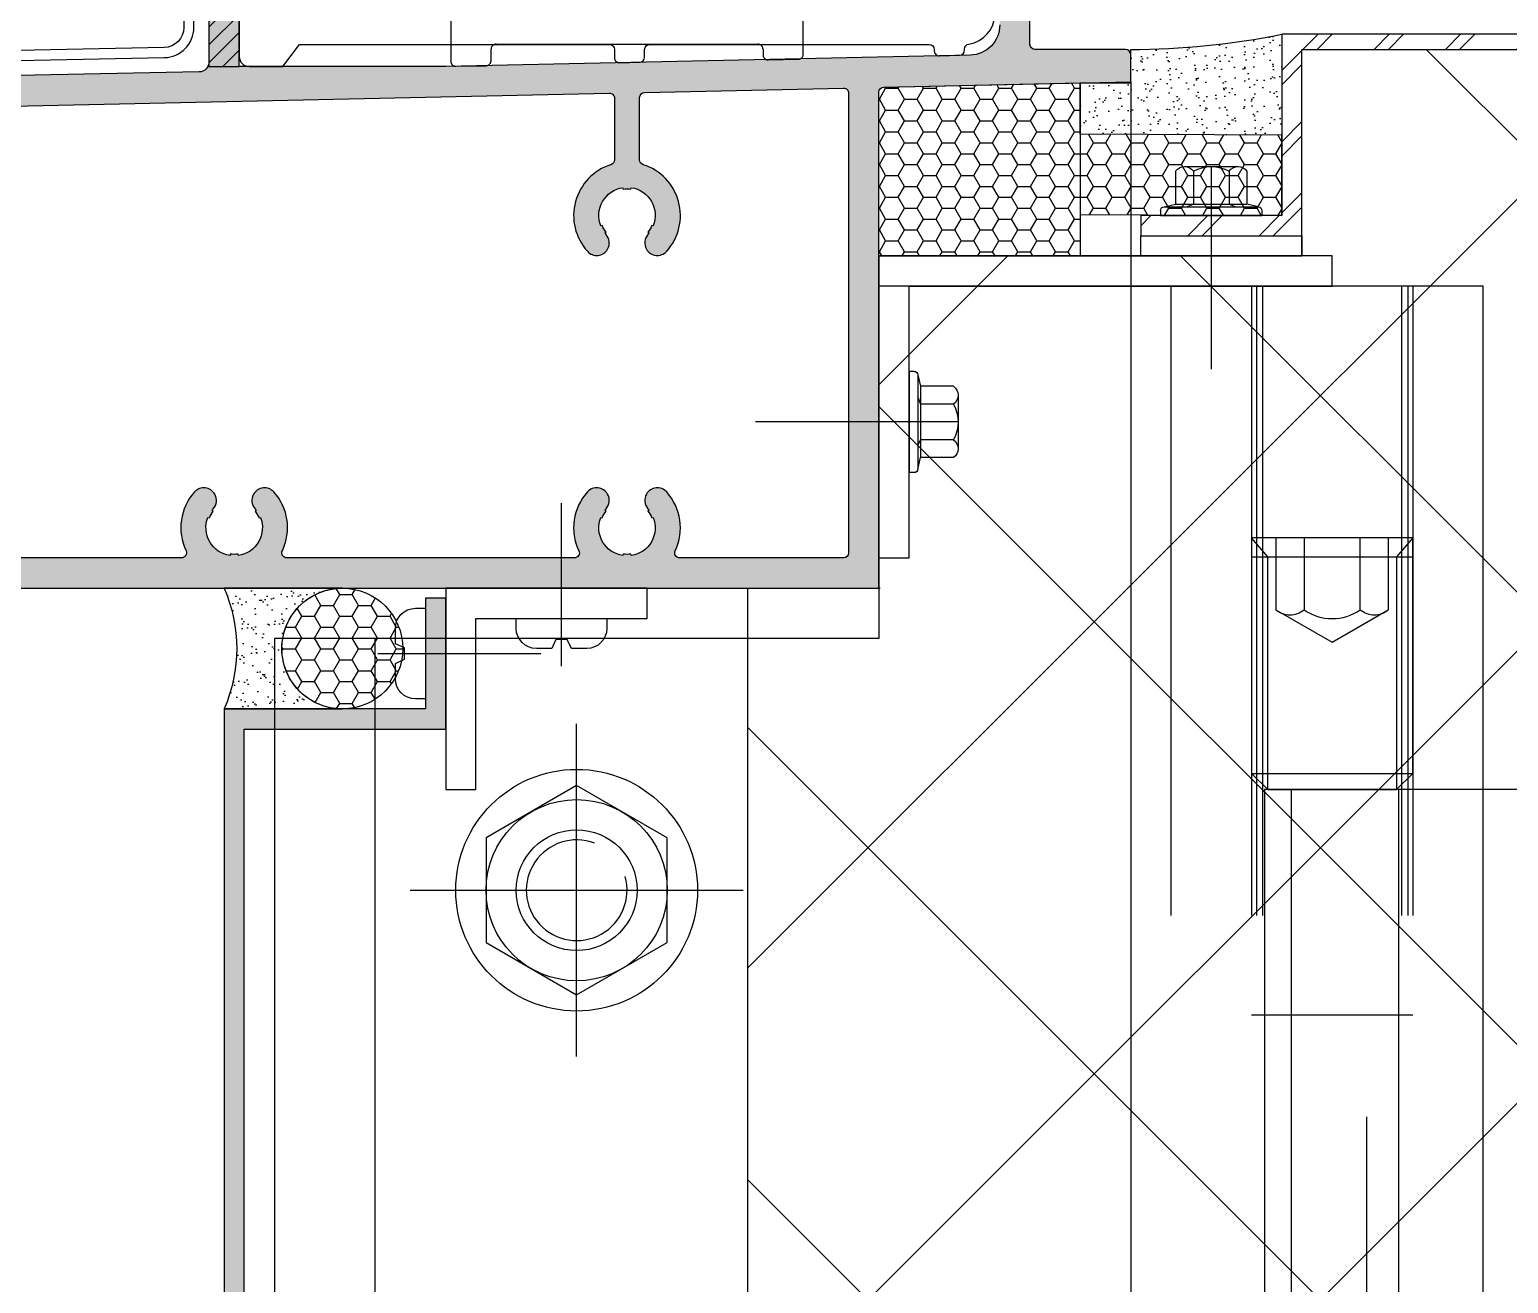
# Model space of a CAD drawing. Header units: millimetres. Extents: x 12351878 to 12381578, y 696206 to 738256.
# Drawn here: x 12366425.2 to 12366572, y 703759.4 to 703884 of the extents above; entities that cross this region are included whole.
import ezdxf

# ---------------------------------------------------------------- set-up
doc = ezdxf.new("R2010")
doc.units = ezdxf.units.MM
doc.header["$LTSCALE"] = 1000
for name, pattern in [('CENTER', [50.800000000000004, 31.75, -6.35, 6.35, -6.35]), ('CENTER2', [28.575000000000003, 19.05, -3.175, 3.175, -3.175]), ('DOT2', [0.125, 0, -0.125]), ('HIDDEN', [0.125, 0.0625, -0.0625])]:
    doc.linetypes.add(name, pattern=pattern)
for name, color, linetype in [('ALUM', 1, 'Continuous'), ('ELASTOMER', 6, 'Continuous'), ('ELASTOMER-V', 241, 'Continuous'), ('EXTRUSION-V', 141, 'Continuous'), ('EXTRUSION1', 4, 'Continuous'), ('EXTRUSION2', 133, 'Continuous'), ('FASTENER', 191, 'Continuous'), ('GRID', 8, 'CENTER'), ('INSUL', 8, 'HIDDEN'), ('SILICONE', 8, 'Continuous'), ('STEEL', 3, 'Continuous'), ('STEEL-V', 71, 'Continuous'), ('SYMBOL', 7, 'Continuous'), ('型材断面填充', 254, 'Continuous'), ('铝板断面填充', 14, 'Continuous')]:
    doc.layers.add(name, color=color, linetype=linetype)
pattern_1 = [(0, (-32889.20458226278, 32354.46443562792), (1.875, 1.082531754730548), [1.25, -2.5]), (120, (-32889.20458226278, 32354.46443562792), (-1.875, 1.082531754730549), [1.249999999999994, -2.499999999999987]), (59.99999999999999, (-32889.20458226278, 32354.46443562792), (4.163336342344337e-16, 2.165063509461097), [-2.5, 1.25])]

# ---------------------------------------------------------------- blocks, each defined once
blk = doc.blocks.new('*U133')
at = {"linetype": 'CENTER2', "ltscale": 0.5}
blk.add_line((0, 5.682552812322683), (0, -13.72271173098998), dxfattribs=at)
at = {"color": 0, "linetype": 'ByBlock'}
blk.add_lwpolyline([(-0.6749999999992724, 2.506874680595502), (-1.174999999999272, 3.599999999998545), (-2.999999999998181, 3.600000000002183, 0.4142135623730951), (-5.399999999999636, 1.200000000000728), (-5.399999999999636, 0), (5.399999999999636, 0), (5.400000000001455, 1.19999999999709, 0.4142135623730951), (3.000000000001819, 3.599999999998545), (1.174999999999272, 3.599999999998545), (0.6749999999992724, 2.506874680595502)], format="xyb", close=True, dxfattribs=at)
blk = doc.blocks.new('*U81')
at = {"layer": 'ELASTOMER-V', "linetype": 'ByBlock'}
h = blk.add_hatch(dxfattribs=at)
h.set_pattern_fill('HONEY', color=256, scale=10, angle=90.00000000002557, style=0)
h.set_pattern_definition([(90, (777.9763210752899, -18948.4054980909), (-1.082531754731385, 1.874999999999516), [1.25, -2.5]), (210.0000000000255, (777.9763210752899, -18948.4054980909), (-1.082531754729711, -1.875000000000482), [1.249999999999997, -2.499999999999994]), (150.0000000000255, (777.9763210752899, -18948.4054980909), (-2.165063509461096, -9.662e-13), [-2.5, 1.25])])
edge = h.paths.add_edge_path()
edge.add_arc((6.00000064651249, 11.73395076351153), 5.999999344334356, 0, 360)
at = {"layer": 'SILICONE'}
h = blk.add_hatch(dxfattribs=at)
h.set_pattern_fill('AR-SAND', color=256, angle=90.00000000002557, style=0)
h.set_pattern_definition([(127.5000000000256, (777.9763210752899, -18948.4054980909), (-1.92682376901313, -0.0629933581104684), [0, -1.52, 0, -1.7, 0, -1.625]), (97.50000000002554, (777.9763210752899, -18948.4054980909), (-2.82214606523053, 1.769776705266466), [0, -0.82, 0, -1.369999999999999, 0, -0.525]), (57.50000000002556, (777.9763210752899, -18949.63549809088), (-0.0056590535383553, 3.114141861751492), [0, -0.4999999999999977, 0, -1.79999999999999, 0, -2.34999999999998]), (47.50000000002557, (777.9763210752899, -18949.63549809088), (-0.8776755649355914, 3.006126604571902), [0, -0.25, 0, -1.179999999999999, 0, -1.35])])
edge = h.paths.add_edge_path()
edge.add_line((-1.223408617079258e-06, 11.73395025841455), (0, 0))
edge.add_arc((5.999999995414328, -13.71720165333131), 14.97202795693112, 66.37509497301721, 113.62490502698279, ccw=False)
edge.add_line((11.99999999082866, 0), (11.9999999908614, 11.73395126860851))
edge.add_arc((6.000000646510671, 11.73395076350608), 5.999999344350748, -179.99999517673064, 4.8233733878078056e-06, ccw=False)
at = {"layer": '铝板断面填充', "linetype": 'ByBlock'}
h = blk.add_hatch(color=256, dxfattribs=at)
h.dxf.hatch_style = 1
h.paths.add_polyline_path([(395.0000030367768, 1.999999999867278), (369.1821183349924, 1.999999999852726), (13.99999999082866, 2), (13.9999999908614, 22), (0.9999999908613972, 22), (0.9999999908613972, 19.99999999999272), (11.9999999908614, 19.99999999999272), (11.99999999082866, 0), (369.1821183349924, -1.472738861225766e-10), (395.0000030367768, -1.399979285083932e-10)])
at = {"layer": 'ALUM'}
blk.add_lwpolyline([(395.0000030367768, 1.999999999867278), (369.1821183349924, 1.999999999852726), (13.99999999082866, 2), (13.9999999908614, 22), (0.9999999908613972, 22), (0.9999999908613972, 19.99999999999272), (11.9999999908614, 19.99999999999272), (11.99999999082866, 0), (369.1821183349924, -1.472738861225766e-10), (395.0000030367768, -1.399979285083932e-10)], close=True, dxfattribs=at)
at = {"layer": 'ELASTOMER'}
blk.add_circle((6.00000064651249, 11.73395076351153), 5.999999344334356, dxfattribs=at)
at = {"layer": 'EXTRUSION2'}
blk.add_lwpolyline([(-9.138602763414383e-09, 42), (-9.138602763414383e-09, 22), (19.9999999908614, 22), (19.9999999908614, 25), (2.999999990861397, 25), (2.999999990861397, 42)], close=True, dxfattribs=at)
at = {"layer": 'SILICONE'}
blk.add_lwpolyline([(-1.223408617079258e-06, 11.73395025841455), (0, 0), (0, 0, -0.2091377174264752), (11.99999999082866, 0), (11.9999999908614, 11.73395126860851, -1.000000000000909), (1.302159944316372e-06, 11.73395025841455)], format="xyb", dxfattribs=at)
at = {"layer": 'FASTENER', "xscale": -0.8333333333333337, "yscale": 0.8333333333333337, "zscale": 0.8333333333333337}
for p, rotation in [((2.999999990861397, 33.5), 269.9999999999745), ((6.499999990861397, 19.99999999999272), 180)]:
    blk.add_blockref('*U133', p, dxfattribs=dict(at, rotation=rotation))
blk = doc.blocks.new('M12.1')
at = {"color": 0, "linetype": 'ByBlock'}
blk.add_lwpolyline([(-5.196152422706632, 9), (-10.39230484541326, 0), (-5.196152422706632, -9), (5.196152422706632, -9), (10.39230484541326, 0), (5.196152422706632, 9)], close=True, dxfattribs=at)
for radius in [12, 9, 6]:
    blk.add_circle((0, 0), radius, dxfattribs=at)
at = {"color": 0, "linetype": 'HIDDEN'}
blk.add_arc((0, 0), 5, 159.3075460409474, 105.8058958902969, dxfattribs=at)
blk = doc.blocks.new('M16x25紧定螺钉')
at = {"color": 0, "linetype": 'HIDDEN'}
for p, q in [((-6.400001007872561, 23.09319395154671), (-8.000001259849341, 25)), ((8.000001259841156, 25), (-8.000001259849341, 25)), ((-5.574803149602303, 25), (-5.574803149602303, 17.85669291339218)), ((5.57480315180419, 25), (5.57480315180419, 17.85669291466911)), ((8.000001259841156, 25), (6.400001010075357, 23.09319395154671)), ((-8.000001259849341, 23.09319395154671), (8.000001259841156, 23.09319395154671)), ((-6.400001007872561, 0), (-6.400001007872561, 23.09319395154671)), ((6.400001010075357, 23.09319395154671), (6.400001007872561, 0))]:
    blk.add_line(p, q, dxfattribs=at)
at = {"color": 0, "linetype": 'ByBlock'}
for p, q in [((-8.000001259849341, 25), (-8.000001259849341, 1.60000025197769)), ((8.000001262013939, 1.60000025197769), (8.000001259841156, 25)), ((8.000001259841156, 1.60000025197769), (8.000001259841156, 25)), ((-8.000001259849341, 1.60000025197769), (8.000001262013939, 1.60000025197769)), ((-8.000001259849341, 1.60000025197769), (-6.400001007872561, 0)), ((6.400001007872561, 0), (8.000001259841156, 1.60000025197769)), ((-6.400001007872561, 0), (6.400001007872561, 0))]:
    blk.add_line(p, q, dxfattribs=at)
at = {"color": 0, "linetype": 'HIDDEN'}
blk.add_lwpolyline([(-2.787401574791147, 25), (-2.787401574829346, 17.85669291335762, -0.3617968702112095), (-5.574803149602303, 17.85669291339218), (-9.094947017729282e-12, 14.63807881429057), (5.57480315180419, 17.85669291466911, -0.3617968702112239), (2.787401577032142, 17.85669291335762), (2.787401574831165, 25)], format="xyb", dxfattribs=at)
blk.add_arc((1.129592419601977e-09, 21.78119709906059), 4.813661875220047, 234.6155078824984, 305.3844921162871, dxfattribs=at)
blk = doc.blocks.new('20221207-AZM03')
at = {"layer": 'EXTRUSION-V', "linetype": 'HIDDEN'}
for p, q in [((-99.99991445196792, 124.9999999999782, -3.897280540496723e-05), (-99.99913865236158, -80.00000000001455, 0.0005034949575291102)), ((-95.99913865241979, 124.9999999999782, -0.008371110168176342), (-95.99913865236158, -80.00000000001455, 0.0005034949575291102)), ((-88.00000791467028, 124.9999999999782, -0.008874669647031644), (-88.00000791467028, 52.59592648219405, -0.008874669647031644)), ((-87.50000791467028, 124.9999999999782, -0.008874669647031644), (-87.50000791467028, 52.59592648219405, -0.008874669647031644)), ((-86.90000665484695, 124.9999999999782, -0.008874605125705452), (-86.90000665478874, -80.00000000001455)), ((-73.10000665485859, 124.9999999999782, -0.008874605125705452), (-73.10000665480038, -80.00000000000728)), ((-72.50000539497705, 124.9999999999782, -0.008874669647031644), (-72.50000539497705, 52.59592648219405, -0.008874669647031644)), ((-72.00000539497705, 124.9999999999782, -0.008874669647031644), (-72.00000539497705, 52.59592648219405, -0.008874669647031644)), ((-84.06605242144724, 74.99999999997817), (-84.06605242144724, -20.00000000002183)), ((-76.54938735700853, -20.00000000002183), (-76.54938735700853, 74.99999999997817)), ((-73.39938735698524, 74.99999999997817), (-73.39938735698524, -20.00000000002183)), ((-72.00000539497705, 52.59592648219405, -0.008874605125705452), (-88.00000791467028, 52.59592648219405, -0.008874609561551011))]:
    blk.add_line(p, q, dxfattribs=at)
at = {"layer": 'EXTRUSION2'}
blk.add_line((-175.0000066503708, -80.00297596374003), (-175.0000066503708, 90.00000677529897), dxfattribs=at)
blk.add_lwpolyline([(-125.0140091272988, 124.9999999999782), (-125.0140091272988, 90.00000677529897), (-185.0000066503708, 90.00000677529897), (-185.0000066503708, -80.00297596374003), (-65.00000665045809, -80.00000000000728), (-65.0000066505163, 124.9999999999782)], close=True, dxfattribs=at)
at = {"layer": 'EXTRUSION2', "elevation": 0.008874605125705448}
blk.add_lwpolyline([(13.49999334916356, 24.00000000181171), (13.49999334922177, 74.99999999997817), (-86.69938735709002, 74.99999999997817), (-86.69938735709002, -20.00000000002183), (-47.9573183406319, -20.00000000002183), (-45.95731833632453, -17.99999999571446), (-44.9573183406319, -17.00000000002183), (-44.9573183406319, 35.99999999997817, -0.9999999999999999), (-26.9573183406319, 35.99999999997817), (-26.9573183406319, 24.00000000184082), (-23.9573183406319, 21.00000000184082), (10.49999334919266, 21.00000000184082)], format="xyb", close=True, dxfattribs=at)
at = {"layer": 'GRID'}
for p, q in [((-155.0000066503853, 48.4707083961257), (-155.0000066503708, 81.52930515441403)), ((-171.5293050295295, 65.00000677526987), (-138.4707082712412, 65.00000677526987))]:
    blk.add_line(p, q, dxfattribs=at)
at = {"layer": 'FASTENER'}
blk.add_blockref('M16x25紧定螺钉', (-80.00000665050175, 74.99999999997817), dxfattribs=at)
at = {"layer": 'FASTENER', "rotation": 270}
blk.add_blockref('M12.1', (-155.0000066503708, 65.00000677526987), dxfattribs=at)
blk = doc.blocks.new('*U74')
at = {"linetype": 'ByBlock', "lineweight": -2}
for p, q in [((2.657142857144208, 4.857142857152212), (-2.657142857144208, 4.857142857152212)), ((-3.542857142858338, 4.400000000008731), (-3.542857142858338, 1.14285714286234)), ((-1.77142857142826, 4.400000000008731), (-1.77142857142826, 1.14285714286234)), ((1.77142857142826, 4.400000000008731), (1.77142857142826, 1.14285714286234)), ((3.542857142858338, 4.400000000008731), (3.542857142858338, 1.14285714286234)), ((-5.028571428571013, 0.5142857142927824), (-5.028571428571013, 7.275957614183426e-12)), ((5.028571428571013, 7.275957614183426e-12), (-5.028571428571013, 7.275957614183426e-12)), ((-4.685714285715221, 0.857142857152212), (-3.542857142858338, 1.14285714286234)), ((4.685714285715221, 0.857142857152212), (-4.685714285715221, 0.857142857152212)), ((3.542857142858338, 1.14285714286234), (-3.542857142858338, 1.14285714286234)), ((-2.332922000361577, 0.857142857152212), (-1.77142857142826, 1.14285714286234)), ((2.458636286075489, 0.857142857152212), (1.77142857142826, 1.14285714286234)), ((4.685714285715221, 0.857142857152212), (3.542857142858338, 1.14285714286234)), ((5.028571428571013, 0.5142857142927824), (5.028571428571013, 7.275957614183426e-12))]:
    blk.add_line(p, q, dxfattribs=at)
for centre, radius, start, end in [((-2.657142857144208, 3.770535714291327), 1.086607142857136, 35.40085557752613, 144.5991444224739), ((0, 1.196428571434808), 3.660714285714072, 61.05941179989344, 118.9405882001066), ((2.657142857144208, 3.770535714291327), 1.086607142857129, 35.40085557752613, 144.5991444224739), ((-4.685714285715221, 0.5142857142927824), 0.3428571428571428, 90, 180), ((4.685714285715221, 0.5142857142927824), 0.3428571428571428, 0, 90)]:
    blk.add_arc(centre, radius, start, end, dxfattribs=at)
at = {"layer": 'GRID', "ltscale": 0.5}
blk.add_line((0, 4.857142857159488), (0, -15.2504499456628), dxfattribs=at)
blk = doc.blocks.new('20211011-LC14')
at = {"layer": '型材断面填充', "linetype": 'ByBlock'}
h = blk.add_hatch(color=256, dxfattribs=at)
edge = h.paths.add_edge_path()
edge.add_line((45.5, -59.99999322282019), (174.9999933493964, -59.99999322470103))
edge.add_line((174.9999933493964, -59.99999322470103), (174.9999933493964, -10.75173527537845))
edge.add_arc((175.4999933493933, -10.75173527537425), 0.499999999996902, 91.24989143565108, 180.000000000481, ccw=False)
edge.add_line((175.4890868540533, -10.2518542411708), (199.9999933496438, -9.717070824521215))
edge.add_line((199.9999933496438, -9.717070824521215), (199.9999933496438, -7))
edge.add_arc((199.4999933496438, -7), 0.5, 0, 90)
edge.add_line((199.4999933496438, -6.5), (190.4999933493964, -6.5))
edge.add_arc((190.4999933493964, -6), 0.5, 180, 270, ccw=False)
edge.add_line((189.9999933493964, -6), (189.9999933493964, 30.50758648334886))
edge.add_arc((188.9999933493831, 30.5075864833463), 1.000000000013301, 1.467635152195004e-10, 52.43140797121713)
edge.add_line((189.6097041102403, 31.30021047246191), (183.7695821635789, 35.79261196990774))
edge.add_arc((183.1598714027308, 34.99998798080215), 0.9999999999998032, 52.43140797127979, 90.00000000017589)
edge.add_line((183.1598714027277, 35.99998798080196), (176.9999933493964, 35.99998798078741))
edge.add_arc((176.9999933493964, 35.49998798078741), 0.5, 90, 180)
edge.add_line((176.4999933493964, 35.49998798078741), (176.4999933493964, 34.99998798078741))
edge.add_arc((176.9999933493964, 34.99998798078741), 0.5, 180, 270)
edge.add_line((176.9999933493964, 34.49998798078741), (177.9999933493964, 34.49998798078741))
edge.add_line((177.9999933493964, 34.49998798078741), (177.9999933493964, 32.99998798078741))
edge.add_arc((178.9999933493971, 32.99998798078676), 1.000000000000739, 179.9999999999625, 277.4377230727216)
edge.add_arc((179.1999933494058, 32.29998798077687), 0.2999999999905972, 256.3982532902521, 359.9999999997897)
edge.add_line((179.4999933493964, 32.29998798077577), (179.4999933493964, 33.99998798078741))
edge.add_line((179.4999933493964, 33.99998798078741), (181.4999933493964, 33.99998798078741))
edge.add_line((181.4999933493964, 33.99998798078741), (181.4999933493964, 23.99998798078741))
edge.add_line((181.4999933493964, 23.99998798078741), (179.4999933493964, 23.99998798078741))
edge.add_line((179.4999933493964, 23.99998798078741), (179.4999933493964, 25.69998798080633))
edge.add_arc((179.1999933494009, 25.69998798080624), 0.2999999999955207, 1.628443996933635e-11, 103.601746708554)
edge.add_arc((178.9999933494039, 24.9999879807949), 1.000000000007517, 82.56227692772002, 180.0000000004289)
edge.add_line((177.9999933493964, 24.99998798078741), (177.9999933494109, 22.99998798082379))
edge.add_arc((178.9999933494109, 22.99998798083107), 1, 180.0000000004169, 270)
edge.add_line((178.9999933494109, 21.99998798083107), (181.4999933493964, 21.99998798083107))
edge.add_arc((181.4999933493964, 23.99998798083107), 2, 270, 360)
edge.add_line((183.4999933493964, 23.99998798083107), (183.4999933493964, 26.99998798083107))
edge.add_arc((185.2499933494255, 26.99998798082379), 1.750000000029104, 1.190869625133928e-10, 179.9999999997618, ccw=False)
edge.add_line((186.9999933494546, 26.99998798082743), (186.9999933494109, -4.064733805778815))
edge.add_arc((183.9999933494078, -4.064733805770977), 3.000000000003098, 271.2498914352225, 359.99999999985033, ccw=False)
edge.add_line((184.0654323214258, -7.064020011013781), (131.9999935747255, -8.199993224701757))
edge.add_line((131.9999935747255, -8.199993224701757), (111.50000000008, -8.199993224701757))
edge.add_line((111.50000000008, -8.199993224701757), (111.5000000000655, -1.499993224701029))
edge.add_line((111.5000000000655, -1.499993224701029), (112.5000000000509, -1.499993224701029))
edge.add_line((112.5000000000509, -1.499993224701029), (112.5000000000509, 0.5000067752989708))
edge.add_line((112.5000000000509, 0.5000067752989708), (111.5000000000655, 0.5000067752989708))
edge.add_line((111.5000000000655, 0.5000067752989708), (111.5000000000073, 31.99998798081288))
edge.add_arc((112.5000000000127, 31.99998798081106), 1.000000000005457, 89.9999999998958, 179.9999999998958, ccw=False)
edge.add_line((112.5000000000146, 32.99998798081651), (116.0000000000728, 32.99998798080196))
edge.add_arc((116.0000000000709, 31.99998798080742), 0.999999999994543, 7.294715942407493e-10, 89.9999999998958, ccw=False)
edge.add_line((117.0000000000655, 31.99998798082015), (117.000000000211, 23.99998798068555))
edge.add_arc((119.0000000001164, 23.99998798072193), 1.999999999905413, 180.0000000010422, 270)
edge.add_line((119.0000000001164, 21.99998798081651), (124.0000000000655, 21.99998798081651))
edge.add_arc((124.0000000000655, 22.99998798081651), 1, 270, 360.0000000016676)
edge.add_line((125.0000000000655, 22.99998798084562), (125.0000000000073, 24.99998798084562))
edge.add_arc((124.0000000000056, 24.99998798081435), 1.000000000001677, 1.791695507596476e-09, 97.4377230638316)
edge.add_arc((123.8000000000534, 25.69998798087149), 0.2999999999879551, 76.39825327102172, 179.9999999999389)
edge.add_line((123.5000000000655, 25.69998798087181), (123.5000000000655, 23.99998798080196))
edge.add_line((123.5000000000655, 23.99998798080196), (120.0000000001237, 23.99998798080196))
edge.add_line((120.0000000001237, 23.99998798080196), (120.0000000000655, 33.99998798080196))
edge.add_line((120.0000000000655, 33.99998798080196), (123.5000000000073, 33.99998798081651))
edge.add_line((123.5000000000073, 33.99998798081651), (123.4999999998909, 32.2999879808267))
edge.add_arc((123.7999999998824, 32.2999879808081), 0.2999999999915417, 179.9999999964473, 283.6017467767163)
edge.add_arc((124.0000000001817, 32.99998798072946), 0.9999999998255769, 262.56227692888, 360.0000000041538)
edge.add_line((125.0000000000073, 32.99998798080196), (124.9999999998618, 34.99998798088927))
edge.add_arc((123.9999999998563, 34.99998798081106), 1.000000000005457, 4.481477879469995e-09, 90.00000000010422)
edge.add_line((123.9999999998545, 35.99998798081651), (103.5000000000218, 35.99998798077286))
edge.add_arc((103.5000000000218, 35.49998798077286), 0.5, 90, 180)
edge.add_line((103.0000000000218, 35.49998798077286), (103.0000000000218, 34.99998798077286))
edge.add_arc((103.5000000000218, 34.99998798077286), 0.5, 180, 270)
edge.add_line((103.5000000000218, 34.49998798077286), (105.0000000000218, 34.49998798077286))
edge.add_line((105.0000000000218, 34.49998798077286), (105.0000000000218, 32.99998798077286))
edge.add_arc((106.0000000000212, 32.99998798077345), 0.9999999999993321, 180.0000000000338, 277.4377230715521)
edge.add_arc((106.2000000000048, 32.29998798079065), 0.3000000000170459, 256.3982532923818, 359.9999999999375)
edge.add_line((106.5000000000218, 32.29998798079032), (106.5000000000218, 33.99998798077286))
edge.add_line((106.5000000000218, 33.99998798077286), (108.5000000000218, 33.99998798077286))
edge.add_line((108.5000000000218, 33.99998798077286), (108.5000000000218, 23.99998798077286))
edge.add_line((108.5000000000218, 23.99998798077286), (106.5000000000218, 23.99998798077286))
edge.add_line((106.5000000000218, 23.99998798077286), (106.5000000000218, 25.6999879807554))
edge.add_arc((106.2000000000048, 25.69998798075507), 0.3000000000170502, 6.242368654464284e-11, 103.6017467076182)
edge.add_arc((106.0000000000212, 24.99998798077227), 0.999999999999327, 82.56227692844786, 180.0000000001747)
edge.add_line((105.0000000000218, 24.99998798076922), (105.0000000000364, 19.49998798081651))
edge.add_arc((105.5000000000364, 19.49998798081651), 0.5, 180, 270)
edge.add_arc((105.5000000000364, 19.49998798081651), 0.5, 270, 360)
edge.add_line((106.0000000000364, 19.49998798081651), (106.0000000000364, 21.49998798081651))
edge.add_arc((106.5000000000364, 21.49998798081651), 0.5, 90, 180, ccw=False)
edge.add_line((106.5000000000364, 21.99998798081651), (108.0000000000655, 21.99998798081651))
edge.add_arc((108.0000000000655, 21.49998798081651), 0.5, 0, 90, ccw=False)
edge.add_line((108.5000000000655, 21.49998798081651), (108.5000000000364, -7.734300553041976))
edge.add_arc((107.5000000000354, -7.734300553039377), 1.000000000001023, 271.2498914352219, 359.9999999998511, ccw=False)
edge.add_line((107.521812990708, -8.734062621453631), (45.5, -9.999999459010724))
edge.add_line((45.5, -9.999999459010724), (45.5, -59.99999322282019))
edge = h.paths.add_edge_path(flags=16)
edge.add_arc((75.0086605792092, -51.28882775917852), 1.250000000020597, 42.02259133176598, 150.0000000000991)
edge.add_arc((75.0086605791821, -51.28882775917616), 1.249999999995949, 149.9999999995717, 222.0225913363789)
edge.add_arc((71.99999279628123, -53.99999322291674), 2.799999999960264, 38.51962426091262, 42.022591337593326, ccw=False)
edge.add_line((74.1906985014939, -52.25620180393162), (74.07333926727006, -52.34961920136993))
edge.add_arc((71.99999279602798, -53.99999322273082), 2.650000000036765, 21.480375746598384, 38.519624254696794, ccw=False)
edge.add_line((74.46593185987149, -53.02960951841305), (74.6055133162954, -52.97468213892716))
edge.add_arc((71.99999279603396, -53.99999322268626), 2.799999999996905, -81.48037574543753, 21.480375745872777, ccw=False)
edge.add_line((72.41480761086859, -56.76909572519071), (72.39258538863214, -56.62075094826287))
edge.add_arc((71.99999279604526, -53.99999322273653), 2.649999999935864, 261.4803757457741, 278.51962425422585, ccw=False)
edge.add_line((71.60740020345838, -56.62075094826287), (71.58517798122193, -56.76909572518707))
edge.add_arc((71.99999279604158, -53.99999322267825), 2.799999999999015, 158.5196242544002, 261.48037574575386, ccw=False)
edge.add_line((69.3944722757733, -52.9746821389308), (69.53405373221904, -53.02960951841669))
edge.add_arc((71.99999279606013, -53.99999322268869), 2.650000000017758, 141.4803757462408, 158.5196242543033, ccw=False)
edge.add_line((69.92664632480592, -52.34961920137357), (69.80928709058207, -52.25620180393162))
edge.add_arc((71.99999279605318, -53.99999322252565), 2.799999999918901, 137.9774086699114, 141.4803757486422, ccw=False)
edge.add_arc((68.99132501288854, -51.28882775914204), 1.249999999994295, 317.9774086670595, 389.9999999984742)
edge.add_arc((68.99132501290171, -51.28882775913509), 1.249999999979404, 29.99999999849995, 137.9774086667433)
edge.add_arc((71.99999279604319, -53.99999322270644), 5.300000000001076, 137.9774086668162, 205.5332289660821)
edge.add_arc((66.76644715375635, -56.49999322470946), 0.4999999999915714, -89.99999999988768, 25.53322896562088, ccw=False)
edge.add_line((66.76644715375733, -56.99999322470103), (49.00000241334783, -56.99999322469739))
edge.add_arc((49.00000241334965, -56.49999322469557), 0.500000000001819, 180.0000031805986, 269.99999999979156, ccw=False)
edge.add_line((48.50000241334783, -56.49999325245153), (48.50000002712477, -13.51173516875497))
edge.add_arc((49.00000002712891, -13.51173514100403), 0.5000000000041432, 91.24989143479507, 180.0000031800236, ccw=False)
edge.add_line((48.98909353179624, -13.01185410679318), (70.23908630094229, -12.54821789901325))
edge.add_arc((70.24999279627758, -13.0480989332204), 0.5000000000005079, -5.701394911739044e-11, 91.24989143510459, ccw=False)
edge.add_line((70.7499927962781, -13.0480989332209), (70.74999279626354, -17.47030064551655))
edge.add_arc((70.24999279625544, -17.47030064551039), 0.5000000000081002, 287.5611883120212, 359.99999999929446, ccw=False)
edge.add_arc((71.99999279628257, -22.99999322285714), 5.299999999996959, 107.5611883117985, 222.0225913318535)
edge.add_arc((68.99132501310666, -25.71115868633418), 1.250000000012838, 222.0225913318841, 330.0000000000674)
edge.add_arc((68.9913250131158, -25.71115868634203), 1.250000000001007, 330.0000000001693, 402.0225913373843)
edge.add_arc((71.9999927960355, -22.99999322258146), 2.799999999982575, 218.5196242607475, 222.0225913371903, ccw=False)
edge.add_line((69.80928709080035, -24.74378464157417), (69.9266463250242, -24.65036724413585))
edge.add_arc((71.99999279624363, -22.99999322282524), 2.649999999987746, 201.480375746101, 218.5196242541512, ccw=False)
edge.add_line((69.53405373243731, -23.97037692710364), (69.39447227599157, -24.02530430659317))
edge.add_arc((71.9999927962731, -22.99999322283903), 2.800000000013791, 98.51962425417378, 201.480375745628, ccw=False)
edge.add_line((71.58517798145476, -20.23089072031507), (71.60740020367666, -20.37923549724292))
edge.add_arc((71.99999279627082, -22.99999322281533), 2.649999999982505, 81.48037574576608, 98.51962425423392, ccw=False)
edge.add_line((72.39258538886497, -20.37923549724292), (72.41480761108687, -20.23089072032963))
edge.add_arc((71.9999927962941, -22.99999322282195), 2.79999999997872, -21.48037574604598, 81.48037574624772, ccw=False)
edge.add_line((74.60551331653551, -24.02530430658226), (74.46593186008977, -23.97037692710364))
edge.add_arc((71.99999279629684, -22.9999932228418), 2.649999999969225, 321.4803757458871, 338.51962425412614, ccw=False)
edge.add_line((74.07333926750289, -24.65036724413949), (74.19069850172673, -24.74378464157417))
edge.add_arc((71.99999279633695, -22.99999322260201), 2.800000000090753, 317.9774086639677, 321.48037574155217, ccw=False)
edge.add_arc((75.00866057940762, -25.71115868634458), 1.24999999999292, 137.9774086652671, 209.9999999995247)
edge.add_arc((75.00866057941116, -25.7111586863079), 1.250000000014323, 210.0000000008996, 317.9774086676779)
edge.add_arc((71.99999279623631, -22.99999322282653), 5.30000000000055, 317.9774086680007, 432.4388116882859)
edge.add_arc((73.74999279624922, -17.47030064549503), 0.4999999999856778, 180.0000000003807, 252.438811688112, ccw=False)
edge.add_line((73.24999279626354, -17.47030064549836), (73.24999279623444, -12.97173529655993))
edge.add_arc((73.74999279623313, -12.97173529655399), 0.4999999999986926, 91.24989143501801, 180.0000000006803, ccw=False)
edge.add_line((73.73908630089863, -12.47185426234864), (148.2390868541188, -10.84639969815908))
edge.add_arc((148.2499933494541, -11.34628073236622), 0.5000000000005079, -4.737898962048348e-10, 91.24989143510459, ccw=False)
edge.add_line((148.7499933494546, -11.34628073237036), (148.7499933494255, -17.47030064361024))
edge.add_arc((148.2499933494215, -17.47030064360345), 0.5000000000040075, 287.56118831167794, 359.999999999222, ccw=False)
edge.add_arc((149.9999933494436, -22.99999322094694), 5.29999999999644, 107.5611883117897, 222.0225913318623)
edge.add_arc((146.9913255662686, -25.71115868442424), 1.250000000012838, 222.0225913318841, 330.0000000000674)
edge.add_arc((146.9913255662738, -25.7111586844325), 1.250000000004232, 330.0000000002767, 402.0225913372768)
edge.add_arc((149.9999933491974, -22.99999322067152), 2.799999999982564, 218.5196242607477, 222.0225913371905, ccw=False)
edge.add_line((147.8092876439623, -24.74378463966423), (147.9266468781861, -24.65036724222591))
edge.add_arc((149.9999933494056, -22.9999932209153), 2.649999999987735, 201.4803757461011, 218.5196242541514, ccw=False)
edge.add_line((147.5340542855993, -23.9703769251937), (147.3944728291535, -24.02530430468323))
edge.add_arc((149.999993349435, -22.99999322092909), 2.800000000013778, 98.5196242541735, 201.4803757456281, ccw=False)
edge.add_line((149.5851785346167, -20.23089071840513), (149.6074007568386, -20.37923549533298))
edge.add_arc((149.9999933494328, -22.99999322090539), 2.649999999982505, 81.48037574576608, 98.51962425423392, ccw=False)
edge.add_line((150.3925859420269, -20.37923549533298), (150.4148081642488, -20.23089071841969))
edge.add_arc((149.9999933494494, -22.99999322091583), 2.799999999983478, -21.480375745923595, 81.48037574612528, ccw=False)
edge.add_line((152.6055138696975, -24.02530430467232), (152.4659324132517, -23.9703769251937))
edge.add_arc((149.9999933494619, -22.99999322093368), 2.649999999965637, 321.48037574587556, 338.5196242541379, ccw=False)
edge.add_line((152.0733398206648, -24.65036724222955), (152.1906990548887, -24.74378463966423))
edge.add_arc((149.9999933494989, -22.99999322069208), 2.800000000090753, 317.9774086639677, 321.48037574155217, ccw=False)
edge.add_arc((153.0086611325735, -25.71115868443506), 1.249999999996146, 137.9774086653744, 209.9999999994172)
edge.add_arc((153.0086611325724, -25.71115868440516), 1.250000000010084, 210.0000000006308, 317.9774086679457)
edge.add_arc((149.9999933493983, -22.99999322091659), 5.30000000000055, 317.9774086680007, 432.4388116882859)
edge.add_arc((151.7499933494112, -17.47030064358509), 0.4999999999856778, 180.0000000003807, 252.438811688112, ccw=False)
edge.add_line((151.2499933494255, -17.47030064358842), (151.2499933493818, -11.26991709568756))
edge.add_arc((151.7499933493824, -11.2699170956834), 0.5000000000005116, 91.24989143522191, 180.0000000004763, ccw=False)
edge.add_line((151.739086854046, -10.77003606147628), (171.4890868540533, -10.33912696880361))
edge.add_arc((171.499993349394, -10.8390080030125), 0.5000000000023668, 1.425064510840457e-10, 91.24989143572219, ccw=False)
edge.add_line((171.9999933493964, -10.83900800301126), (171.9999933493964, -56.49999322470103))
edge.add_arc((171.4999933493964, -56.49999322470103), 0.5, -90, 0, ccw=False)
edge.add_line((171.4999933493964, -56.99999322470103), (155.2335389911459, -56.99999322470467))
edge.add_arc((155.233538991146, -56.49999322471571), 0.4999999999889582, 154.4667710154247, 269.9999999999902, ccw=False)
edge.add_arc((149.9999933497054, -53.99999322102192), 5.299999999968824, 334.4667710152696, 402.0225913327018)
edge.add_arc((153.0086611328195, -51.28882775751473), 1.250000000010467, 42.0225913325575, 149.9999999993183)
edge.add_arc((153.0086611328168, -51.28882775747553), 1.2499999999885, 150.0000000008118, 222.0225913325261)
edge.add_arc((149.9999933497294, -53.99999322097716), 2.799999999946334, 38.519624254179575, 42.022591333125376, ccw=False)
edge.add_line((152.1906990551361, -52.25620180225815), (152.0733398209122, -52.34961919969646))
edge.add_arc((149.9999933497129, -53.99999322099028), 2.649999999961552, 21.480375745849074, 38.51962425413791, ccw=False)
edge.add_line((152.4659324134991, -53.02960951673231), (152.6055138699448, -52.97468213725369))
edge.add_arc((149.9999933497024, -53.99999322101073), 2.799999999978523, -81.48037574622481, 21.480375745975493, ccw=False)
edge.add_line((150.4148081644962, -56.76909572350269), (150.3925859422743, -56.6207509465894))
edge.add_arc((149.9999933496802, -53.99999322101699), 2.649999999982505, 261.4803757457661, 278.51962425423386, ccw=False)
edge.add_line((149.607400757086, -56.6207509465894), (149.5851785348641, -56.76909572351724))
edge.add_arc((149.9999933496824, -53.99999322100332), 2.800000000003849, 158.5196242540713, 261.48037574579723, ccw=False)
edge.add_line((147.3944728294155, -52.97468213723914), (147.5340542858467, -53.02960951672867))
edge.add_arc((149.9999933496405, -53.99999322104424), 2.649999999989733, 141.4803757448559, 158.5196242530523, ccw=False)
edge.add_line((147.9266468784481, -52.34961919969646), (147.8092876442242, -52.25620180225815))
edge.add_arc((149.999993349439, -53.99999322116994), 2.799999999916253, 137.9774086639156, 141.4803757402884, ccw=False)
edge.add_arc((146.9913255665362, -51.28882775749971), 1.249999999994314, 317.9774086626963, 390.0000000003141)
edge.add_arc((146.9913255665211, -51.28882775748836), 1.250000000001709, 29.99999999951777, 137.977408668035)
edge.add_arc((149.9999933496856, -53.99999322097142), 5.299999999981367, 137.9774086679963, 205.5332289847912)
edge.add_arc((144.766447708214, -56.49999322468714), 0.5000000000138956, -89.99999999995111, 25.53322898466388, ccw=False)
edge.add_line((144.7664477082144, -56.99999322470103), (116.2335456423025, -56.99999322470467))
edge.add_arc((116.2335456423025, -56.49999322470826), 0.4999999999964118, 154.4667710329495, 270.00000000000324, ccw=False)
edge.add_arc((111.0000000000382, -53.99999322266081), 5.299999999995034, 334.4667710335143, 402.0225913320492)
edge.add_arc((114.0086677832028, -51.28882775917175), 1.250000000011247, 42.02259133195885, 150.0000000004025)
edge.add_arc((114.0086677831805, -51.28882775917517), 1.249999999993661, 149.9999999997559, 222.0225913367588)
edge.add_arc((111.0000000002833, -53.99999322280141), 2.799999999883323, 38.51962425905418, 42.02259133573489, ccw=False)
edge.add_line((113.1907057054923, -52.25620180393526), (113.0733464712685, -52.34961920137357))
edge.add_arc((111.0000000000267, -53.99999322273427), 2.650000000036405, 21.480375746597076, 38.519624254697874, ccw=False)
edge.add_line((113.4659390638699, -53.02960951841669), (113.6055205203011, -52.9746821389308))
edge.add_arc((111.000000000036, -53.999993222687), 2.799999999999232, -81.48037574552, 21.480375745790525, ccw=False)
edge.add_line((111.414814814867, -56.76909572519435), (111.3925925926305, -56.6207509482665))
edge.add_arc((111.0000000000437, -53.99999322274017), 2.649999999935864, 261.4803757457741, 278.51962425422585, ccw=False)
edge.add_line((110.6074074074568, -56.6207509482665), (110.5851851852203, -56.76909572519071))
edge.add_arc((111.0000000000447, -53.99999322267916), 2.800000000002412, 158.5196242544876, 261.4803757456667, ccw=False)
edge.add_line((108.3944794797717, -52.97468213893444), (108.5340609362174, -53.02960951842033))
edge.add_arc((111.0000000000569, -53.99999322269142), 2.650000000015957, 141.480375746235, 158.519624254309, ccw=False)
edge.add_line((108.9266535288043, -52.34961920137721), (108.8092942945805, -52.25620180393526))
edge.add_arc((111.0000000000474, -53.99999322264162), 2.799999999985578, 137.9774086680468, 141.4803757467904, ccw=False)
edge.add_arc((107.9913322168887, -51.28882775915049), 1.249999999995207, 317.9774086673935, 389.9999999987043)
edge.add_arc((107.9913322168983, -51.28882775914105), 1.249999999982092, 29.9999999985518, 137.9774086664862)
edge.add_arc((111.0000000000454, -53.9999932227013), 5.300000000000498, 137.9774086668854, 205.5332289659723)
edge.add_arc((105.7664543577497, -56.49999322470443), 0.5000000000002403, -90.00000000097549, 25.53322896635558, ccw=False)
edge.add_line((105.7664543577412, -56.99999322470467), (77.23353843827499, -56.99999322470103))
edge.add_arc((77.23353843827094, -56.49999322471263), 0.4999999999883968, 154.4667710338029, 270.00000000046407, ccw=False)
edge.add_arc((71.9999927960307, -53.99999322263635), 5.299999999993781, 334.4667710330405, 402.0225913316526)
at = {"color": 0, "linetype": 'ByBlock'}
for points in [[(45.5, -59.99999322282019), (174.9999933493964, -59.99999322470103), (174.9999933493964, -10.75173527537845, -0.4078385165202371), (175.4890868540533, -10.2518542411708), (199.9999933496438, -9.717070824521215), (199.9999933496438, -7, 0.414213562373095), (199.4999933496438, -6.5), (190.4999933493964, -6.5, -0.414213562373095), (189.9999933493964, -6), (189.9999933493964, 30.50758648334886, 0.2328517585423637)], [(186.9999933494109, -4.064733805778815, -0.4078385165192145), (184.0654323214258, -7.064020011013781), (131.9999935747255, -8.199993224701757), (111.50000000008, -8.199993224701757), (111.5000000000655, -1.499993224701029)], [(108.5000000000655, 21.49998798081651), (108.5000000000364, -7.734300553041976, -0.4078385165192223), (107.521812990708, -8.734062621453631), (45.5, -9.999999459010724)], [(73.73908630089863, -12.47185426234864), (148.2390868541188, -10.84639969815908, -0.4206174760343683), (148.7499933494546, -11.34628073237036), (148.7499933494255, -17.47030064361024, -0.327037831582677), (148.4008554183893, -17.94699827958539, 0.5455653142526565), (146.0627243986091, -26.54793814847289, 0.5094012912303596), (148.073857321011, -26.33615868442939, 0.3250286796876126), (147.9199267338481, -24.87437922030222, -0.01528576763178903), (147.8092876439623, -24.74378463966423), (147.9266468781861, -24.65036724222591, -0.07448503858962074), (147.5340542855993, -23.9703769251937), (147.3944728291535, -24.02530430468323, -0.4821316613264804), (149.5851785346167, -20.23089071840513), (149.6074007568386, -20.37923549533298, -0.07448503859145278), (150.3925859420269, -20.37923549533298), (150.4148081642488, -20.23089071841969, -0.4821316613296772), (152.6055138696975, -24.02530430467232), (152.4659324132517, -23.9703769251937, -0.0744850385905517), (152.0733398206648, -24.65036724222955), (152.1906990548887, -24.74378463966423, -0.01528576763677143), (152.0800599649665, -24.87437922035315, 0.325028679673346), (151.92612937784, -26.33615868442212, 0.509401291225588), (153.9372623002273, -26.5479381484547, 0.5455653142538608), (151.5991312804472, -17.94699827954901, -0.3270378315835725), (151.2499933494255, -17.47030064358842), (151.2499933493818, -11.26991709568756, -0.4078385165224044), (151.739086854046, -10.77003606147628), (171.4890868540533, -10.33912696880361, -0.420617476034368), (171.9999933493964, -10.83900800301126), (171.9999933493964, -56.49999322470103, -0.414213562373095), (171.4999933493964, -56.99999322470103), (155.2335389911459, -56.99999322470467, -0.5516495923240405), (154.7823712634417, -56.28447598302228, 0.3036126777379206), (153.9372623004674, -50.45204829345676, 0.5094012912225412), (151.9261293780874, -50.66382775749662, 0.3250286796621106), (152.0800599651848, -52.12560722151829, -0.01528576764271329), (152.1906990551361, -52.25620180225815), (152.0733398209122, -52.34961919969646, -0.07448503859066721), (152.4659324134991, -53.02960951673231), (152.6055138699448, -52.97468213725369, -0.4821316613304922), (150.4148081644962, -56.76909572350269), (150.3925859422743, -56.6207509465894, -0.07448503859145283), (149.607400757086, -56.6207509465894), (149.5851785348641, -56.76909572351724, -0.4821316613279423), (147.3944728294155, -52.97468213723914), (147.5340542858467, -53.02960951672867, -0.07448503859026188), (147.9266468784481, -52.34961919969646), (147.8092876442242, -52.25620180225815, -0.01528576763148298), (147.9199267341028, -52.1256072216238, 0.3250286796905957), (148.0738573212584, -50.66382775749662, 0.5094012912321945), (146.0627243988711, -50.45204829344584, 0.3036126777348827), (145.2176154359404, -56.28447598298226, -0.5516495923243271), (144.7664477082144, -56.99999322470103), (116.2335456423025, -56.99999322470467, -0.5516495922243769), (115.7823779145256, -56.2844759831496, 0.3036126776478636), (114.93726895086, -50.45204829512295, 0.5094012912317916), (112.9261360284581, -50.66382775917373, 0.3250286796876266), (113.0800666156065, -52.12560722328999, -0.01528576763282711), (113.1907057054923, -52.25620180393526), (113.0733464712685, -52.34961920137357, -0.07448503858984246), (113.4659390638699, -53.02960951841669), (113.6055205203011, -52.9746821389308, -0.4821316613257056), (111.414814814867, -56.76909572519435), (111.3925925926305, -56.6207509482665, -0.0744850385913825), (110.6074074074568, -56.6207509482665), (110.5851851852203, -56.76909572519071, -0.4821316613249993), (108.3944794797717, -52.97468213893444), (108.5340609362174, -53.02960951842033, -0.07448503858972545), (108.9266535288043, -52.34961920137721), (108.8092942945805, -52.25620180393526, -0.01528576764183068), (108.9199333845245, -52.12560722319904, 0.3250286796601672), (109.0738639716292, -50.66382775917737, 0.5094012912289919), (107.0627310492855, -50.45204829508657, 0.3036126776504945), (106.2176220855326, -56.2844759831496, -0.5516495922259586), (105.7664543577412, -56.99999322470467), (77.23353843827499, -56.99999322470103, -0.5516495922221407)]]:
    blk.add_lwpolyline(points, format="xyb", dxfattribs=at)
blk = doc.blocks.new('gyqs07')
at = {"linetype": 'HIDDEN'}
h = blk.add_hatch(dxfattribs=at)
h.set_pattern_fill('ANSI31', color=256, scale=10, style=0)
h.set_pattern_definition([(45, (-9063.828412093222, 405.1745424205437), (-0.8838834764831842, 0.8838834764831844), [])])
h.paths.add_polyline_path([(3295.499981412664, 2722.41434648342), (3295.499981371686, 2707.37166359555), (3298.499994972721, 2707.37166359555), (3298.499967770651, 2722.414347418584)])
at = {"layer": 'ELASTOMER-V', "linetype": 'ByBlock'}
h = blk.add_hatch(dxfattribs=at)
h.set_pattern_fill('HONEY', color=256, scale=10, style=0)
h.set_pattern_definition(pattern_1)
edge = h.paths.add_edge_path()
edge.add_line((3361.999988323078, 2688.571657474735), (3361.999988323078, 2704.819921544826))
edge.add_arc((3362.499988323078, 2704.819921544869), 0.500000000007276, 91.24989143599561, 180, ccw=False)
edge.add_line((3362.489081826061, 2705.319802579004), (3381.99998819513, 2705.766412552075))
edge.add_line((3381.999988196418, 2705.766412552097), (3381.999988196418, 2688.571657474728))
edge.add_line((3381.999988196418, 2688.571657474735), (3361.999988322685, 2688.571657474735))
h = blk.add_hatch(dxfattribs=at)
h.set_pattern_fill('HONEY', color=256, scale=10, style=0)
h.set_pattern_definition(pattern_1)
h.paths.add_polyline_path([(3381.999988196418, 2692.669035013416), (3401.999988218769, 2692.571657474735), (3401.999988218769, 2700.571657474735), (3381.999988196418, 2700.669035013416)])
at = {"layer": 'INSUL', "linetype": 'ByBlock'}
h = blk.add_hatch(dxfattribs=at)
h.set_pattern_fill('ANSI37', color=256, scale=20)
h.set_pattern_definition([(45, (-12393068.00000522, -704772.9283430666), (-22.45064030267288, 22.45064030267288), []), (135, (-12393068.00000522, -704772.9283430666), (-22.45064030267288, -22.45064030267288), [])])
h.paths.add_polyline_path([(3403.999987946823, 2709.071656809887), (3511.818514244631, 2709.071656809887), (3510.500136068091, 2562.071668165387), (3485.500142719597, 2562.071668165387), (3485.500142717734, 2362.57166816527), (3349.000037217513, 2362.571668166202), (3349.000037217513, 2655.571663008071), (3361.99998813495, 2655.571663008071), (3362.000134028494, 2688.571656887303), (3403.999987946823, 2688.571656887187)])
at = {"layer": 'SILICONE', "linetype": 'ByBlock'}
h = blk.add_hatch(dxfattribs=at)
h.set_pattern_fill('AR-SAND', color=256, angle=270, style=0)
h.set_pattern_definition([(307.5, (-32889.20458226278, 32354.46443562792), (1.926823769013159, 0.0629933581096078), [0, -1.519999999999996, 0, -1.699999999999996, 0, -1.624999999999996]), (277.5, (-32889.20458226278, 32354.46443562792), (2.82214606522974, -1.769776705267728), [0, -0.82, 0, -1.37, 0, -0.525]), (237.5, (-32889.20458226278, 32355.6944356279), (0.005659053536964369, -3.114141861751495), [0, -0.5, 0, -1.8, 0, -2.35]), (227.5, (-32889.20458226278, 32355.6944356279), (0.8776755649342488, -3.006126604572294), [0, -0.2499999999999992, 0, -1.179999999999993, 0, -1.349999999999994])])
edge = h.paths.add_edge_path()
edge.add_line((3381.999988196418, 2700.669035013416), (3381.999988196418, 2705.745495083371))
edge.add_line((3381.999988196418, 2705.745495083393), (3386.999988320436, 2705.745494970106))
edge.add_line((3386.999988319352, 2705.74549497012), (3386.999988319352, 2709.071656820226))
edge.add_arc((3386.823957059532, 2786.581935227616), 77.51047829679013, 270.1301224961994, 281.2910688060278)
edge.add_line((3401.999988218769, 2710.571657474735), (3401.999988218769, 2700.571657474735))
edge.add_line((3401.999988218769, 2700.571657474735), (3381.99998819585, 2700.669035013416))
at = {"layer": 'STEEL-V', "linetype": 'ByBlock'}
h = blk.add_hatch(dxfattribs=at)
h.set_pattern_fill('Q119', color=256, scale=10, angle=315, style=0, pattern_type=2)
h.set_pattern_definition([(45, (-32887.7903687004, 32353.05022206553), (-3.535533905932737, 3.535533905932739), []), (45, (-32887.08326191828, 32352.34311528434), (-3.535533905932737, 3.535533905932739), [])])
h.paths.add_polyline_path([(3387.999988218769, 2690.571657474735), (3403.99998813495, 2690.571657474735), (3403.99998813495, 2709.071657397319), (3511.818514432758, 2709.071657397319), (3510.500136256218, 2562.571668752818), (3548.990853017196, 2562.571668752818), (3558.537880344316, 2572.828612513258), (3557.439903736115, 2573.850594590534), (3548.337809156626, 2564.071668752818), (3512.000136340037, 2564.071668752818), (3513.318514516577, 2710.571657474735), (3401.999988218769, 2710.571657474735), (3401.999988218769, 2692.571657474735), (3387.999988218769, 2692.571657474735)])
at = {"linetype": 'HIDDEN'}
blk.add_lwpolyline([(3295.499981412664, 2722.41434648342), (3295.499981371686, 2707.37166359555), (3298.499994972721, 2707.37166359555), (3298.499967770651, 2722.414347418584)], close=True, dxfattribs=at)
at = {"layer": 'ELASTOMER'}
for points in [[(3293.999990303069, 2711.261825487367), (3293.999990303069, 2736.861660456052, 0.4142135623731054), (3293.499990303069, 2737.361660456052, 0.4142135623730951), (3292.999990303069, 2736.861660456052), (3292.999990303069, 2711.261825487367, -0.4078385165202728), (3291.043616285548, 2709.262301350478), (3232.999997567385, 2708.083048852393, 1), (3233.021805368364, 2707.083524658927), (3291.065422674641, 2708.262539138086, 0.4078391582272013)], [(3361.999988323078, 2688.571657474735), (3361.999988323078, 2704.819921544869, -0.4078385165196776), (3362.489081826061, 2705.319802579004), (3381.999988196418, 2705.766412552097), (3381.999988196418, 2688.571657474735)]]:
    blk.add_lwpolyline(points, format="xyb", close=True, dxfattribs=at)
at = {"layer": 'ELASTOMER', "elevation": 6.738942058110806e-08}
blk.add_lwpolyline([(3381.999988196418, 2692.669035013416), (3401.999988218769, 2692.571657474735), (3401.999988218769, 2700.571657474735), (3381.999988196418, 2700.669035013416)], close=True, dxfattribs=at)
at = {"layer": 'ELASTOMER-V', "linetype": 'HIDDEN', "elevation": 6.738942058110806e-08}
blk.add_lwpolyline([(3387.999988218769, 2690.571657474735), (3403.99998813495, 2690.571657474735), (3403.99998813495, 2688.571657474735), (3387.999988218769, 2688.571657474735)], close=True, dxfattribs=at)
at = {"layer": 'EXTRUSION-V'}
blk.add_line((3386.999988323078, 2705.854584753979, -6.753306439935467e-08), (3386.99993411079, 1865.571656996966, 4.015512391808422e-08), dxfattribs=at)
at = {"layer": 'EXTRUSION2', "linetype": 'HIDDEN'}
blk.add_lwpolyline([(3323.999988323078, 2709.590029519866), (3349.999988323078, 2709.590029519866, -0.4142135623730951), (3350.499988323078, 2709.090029519866), (3350.499988323078, 2708.536672145361, 0.4202856205622654), (3351.010330939665, 2708.036779126502), (3354.010330939665, 2708.09884810599, 0.4081674636728818), (3354.499988323078, 2708.59874112485), (3354.499988323078, 2713.090029519866, 0.414213562373095), (3353.999988323078, 2713.590029519866), (3339.999988323078, 2713.590029519866, -0.414213562373095), (3339.499988323078, 2714.090029519866), (3339.499988323078, 2752.090006633662), (3338.499988323078, 2755.090006633662), (3335.499988323078, 2755.090006633662), (3334.499988323078, 2752.090006633662), (3334.499988323078, 2714.090029519866, -0.414213562373095), (3333.999988323078, 2713.590029519866), (3319.999988323078, 2713.590029519866, 0.414213562373095), (3319.499988323078, 2713.090029519866), (3319.499988323078, 2707.895292690606, 0.4202856205633217), (3320.010330939665, 2707.395399671746), (3323.010330939665, 2707.457468651235, 0.4081674636728248), (3323.499988323078, 2707.957361670095), (3323.499988323078, 2709.090029519866, -0.414213562373095)], format="xyb", close=True, dxfattribs=at)
at = {"layer": 'EXTRUSION2'}
blk.add_lwpolyline([(3298.499994972721, 2713.571679705754), (3298.499994972721, 2708.371663594968, 0.4142135623734613), (3299.499994972721, 2707.371663594968), (3302.820743514225, 2707.371663594968), (3304.499994972721, 2709.571679705754), (3335.250007515773, 2709.571679705754, -0.4142135623730951), (3335.750007515773, 2709.071679705754), (3335.750007515773, 2708.248146641068, 0.4206174760333859), (3336.260914010927, 2707.748265606933), (3338.260914010927, 2707.791901970631, 0.4078385165203439), (3338.750007515773, 2708.291783004883), (3338.750007515773, 2709.071679705754, -0.4142135623730951), (3339.250007515773, 2709.571679705754), (3366.999994972721, 2709.571679705754, -0.4142135623730951), (3367.499994972721, 2709.071679705754), (3367.499994972721, 2708.940873643034, 0.4206174760333859), (3368.010901467875, 2708.440992608783), (3370.010901467875, 2708.484628972597, 0.407838516519524), (3370.499994972721, 2708.984510006849), (3370.499994972721, 2709.107578090625, -0.3728246932728682), (3370.928566401824, 2709.602449749946, 0.3728246932723705), (3373.499994972721, 2712.571679705754)], format="xyb", dxfattribs=at)
blk.add_lwpolyline([(3406.999988030642, 2685.571657474735), (3406.999988030642, 2688.571657474735), (3361.999988323078, 2688.571657474735), (3361.999988013878, 2658.571657488705), (3364.999988013878, 2658.571657460765), (3364.999988293275, 2685.571657474735)], close=True, dxfattribs=at)
at = {"layer": 'GRID', "linetype": 'DOT2'}
blk.add_line((3362.013842863962, 2655.571664296207), (3437.013842863962, 2655.571663595387, -6.753306439935467e-08), dxfattribs=at)
at = {"layer": 'INSUL', "linetype": 'ByBlock', "elevation": 5.176894548983447e-10}
blk.add_lwpolyline([(3403.999987946823, 2709.071656809887), (3511.818514244631, 2709.071656809887), (3510.500136068091, 2562.071668165387), (3485.500142719597, 2562.071668165387), (3485.500142717734, 2362.57166816527), (3349.000037217513, 2362.571668166202), (3349.000037217513, 2655.571663008071), (3361.99998813495, 2655.571663008071), (3362.000134028494, 2688.571656887303), (3403.999987946823, 2688.571656887187)], close=True, dxfattribs=at)
at = {"layer": 'SILICONE', "elevation": 6.738942058110806e-08}
blk.add_lwpolyline([(3381.999988196418, 2700.669035013416), (3381.999988196418, 2705.745495083393), (3386.999988319352, 2705.74549497012), (3386.999988319352, 2709.071656820248, 0.0487373493656799), (3401.999988218769, 2710.571657474735), (3401.999988218769, 2700.571657474735)], format="xyb", close=True, dxfattribs=at)
at = {"layer": 'STEEL', "elevation": 6.738942058110806e-08}
blk.add_lwpolyline([(3387.999988218769, 2690.571657474735), (3403.99998813495, 2690.571657474735), (3403.99998813495, 2709.071657397319), (3511.818514432758, 2709.071657397319), (3510.500136256218, 2562.571668752818), (3548.990853017196, 2562.571668752818), (3558.537880344316, 2572.828612513258), (3557.439903736115, 2573.850594590534), (3548.337809156626, 2564.071668752818), (3512.000136340037, 2564.071668752818), (3513.318514516577, 2710.571657474735), (3401.999988218769, 2710.571657474735), (3401.999988218769, 2692.571657474735), (3387.999988218769, 2692.571657474735)], close=True, dxfattribs=at)
at = {"linetype": 'ByBlock'}
blk.add_blockref('20221207-AZM03', (3487.000142907724, 2560.571656933404), dxfattribs=at)
at = {"color": 0, "linetype": 'ByBlock', "rotation": 270}
blk.add_blockref('*U81', (3297.00003740564, 2655.571663054521), dxfattribs=at)
at = {"layer": 'EXTRUSION1'}
blk.add_blockref('20211011-LC14', (3186.999994972721, 2715.571656820248), dxfattribs=at)
at = {"layer": 'FASTENER', "xscale": -1}
for p, rotation in [((3394.999988218769, 2692.571657474735, 6.738942058110806e-08), 359.9998805842857), ((3364.999988153577, 2672.07165746775), 269.9998805842857)]:
    blk.add_blockref('*U74', p, dxfattribs=dict(at, rotation=rotation))

msp = doc.modelspace()

# ---------------------------------------------------------------- block references
at = {"layer": 'SYMBOL'}
msp.add_blockref('gyqs07', (12363147.49884617, 701172.9283430667), dxfattribs=at)

doc.saveas('drawing.dxf')
